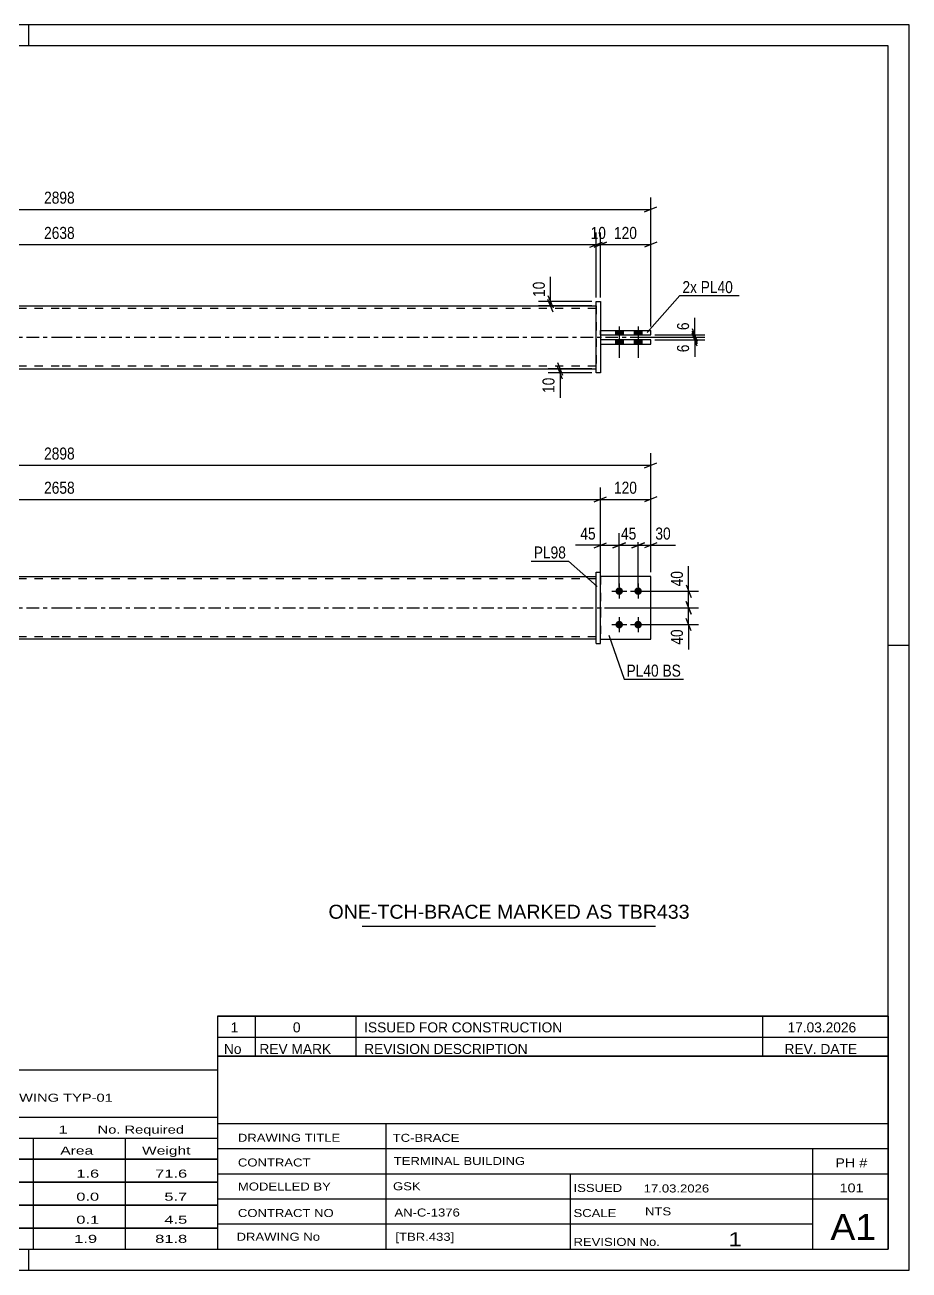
# Model space of a CAD drawing. Header units: millimetres. Extents: x 0 to 420, y 0 to 297.
# Drawn here: x 209.1 to 420, y 0 to 297 of the extents above; entities that cross this region are included whole.
import ezdxf

# ---------------------------------------------------------------- set-up
doc = ezdxf.new("R2010")
doc.units = ezdxf.units.MM
doc.linetypes.add('DXK_LINE_DOT2', pattern=[3.9198, 1.9599, -1.9599])
doc.linetypes.add('DXK_LINE_DOT3', pattern=[5.9187, 2.979, -0.9799, 0.9799, -0.9799])
doc.styles.add('Arial', font='ARIAL.TTF', dxfattribs={"height": 0.2})
doc.styles.add('Arial Narrow', font='ARIALN.TTF', dxfattribs={"height": 0.2})

# ---------------------------------------------------------------- blocks, each defined once
blk = doc.blocks.new('Unknown-580574576-1163')
at = {"color": 5, "linetype": 'Continuous'}
for p, q in [((420, 297), (0, 297)), ((210, 292), (210, 297)), ((420, 0), (420, 297)), ((415, 292), (5, 292)), ((415, 5), (415, 292)), ((420, 149), (415, 149)), ((5, 5), (415, 5)), ((210, 0), (210, 5)), ((0, 0), (420, 0))]:
    blk.add_line(p, q, dxfattribs=at)
blk = doc.blocks.new('Bolt-580574576-1736 - 1733')
at = {"linetype": 'Continuous'}
for points in [[(350.85, 162.85, -1), (350.85, 161.05, -1)], [(355.35, 162.85, -1), (355.35, 161.05, -1)], [(350.85, 154.85, -1), (350.85, 153.05, -1)], [(355.35, 154.85, -1), (355.35, 153.05, -1)]]:
    blk.add_hatch(color=1, dxfattribs=at).paths.add_polyline_path(points)
at = {"color": 1, "linetype": 'Continuous'}
for p, q in [((350.85, 163.75), (350.85, 160.15)), ((355.35, 163.75), (355.35, 160.15)), ((349.05, 161.95), (352.65, 161.95)), ((353.55, 161.95), (357.15, 161.95)), ((350.85, 155.75), (350.85, 152.15)), ((355.35, 155.75), (355.35, 152.15)), ((349.05, 153.95), (352.65, 153.95)), ((353.55, 153.95), (357.15, 153.95))]:
    blk.add_line(p, q, dxfattribs=at)
blk = doc.blocks.new('Part-580574576-1741 - 1733')
at = {"color": 2, "linetype": 'Continuous'}
for p, q in [((89.25, 165.45), (217.25, 165.45)), ((217.35, 165.45), (345.35, 165.45)), ((217.25, 150.45), (89.25, 150.45)), ((345.35, 150.45), (217.35, 150.45))]:
    blk.add_line(p, q, dxfattribs=at)
at = {"color": 7, "linetype": 'DXK_LINE_DOT2'}
for p, q in [((89.25, 150.45), (89.25, 165.45)), ((217.25, 164.85), (89.25, 164.85)), ((345.35, 164.85), (217.35, 164.85)), ((345.35, 150.45), (345.35, 165.45)), ((217.25, 151.05), (89.25, 151.05)), ((345.35, 151.05), (217.35, 151.05))]:
    blk.add_line(p, q, dxfattribs=at)
at = {"color": 7, "linetype": 'DXK_LINE_DOT3'}
for p, q in [((79.25, 157.95), (217.25, 157.95)), ((217.35, 157.95), (355.35, 157.95))]:
    blk.add_line(p, q, dxfattribs=at)
blk = doc.blocks.new('Part-580574576-1771 - 1733')
at = {"color": 2, "linetype": 'Continuous'}
for p, q in [((345.35, 149.45), (345.35, 166.45)), ((345.35, 166.45), (346.35, 166.45)), ((346.35, 149.45), (346.35, 166.45)), ((345.35, 149.45), (346.35, 149.45))]:
    blk.add_line(p, q, dxfattribs=at)
blk = doc.blocks.new('Part-580574576-1796 - 1733')
at = {"color": 2, "linetype": 'Continuous'}
for p, q in [((358.35, 165.45), (346.35, 165.45)), ((358.35, 150.45), (358.35, 165.45)), ((346.35, 150.45), (358.35, 150.45))]:
    blk.add_line(p, q, dxfattribs=at)
at = {"color": 7, "linetype": 'DXK_LINE_DOT2'}
blk.add_line((346.35, 165.45), (346.35, 150.45), dxfattribs=at)
blk = doc.blocks.new('Part-580574576-1801 - 1733')
at = {"color": 7, "linetype": 'DXK_LINE_DOT2'}
for p, q in [((358.35, 165.45), (346.35, 165.45)), ((346.35, 165.45), (346.35, 150.45)), ((358.35, 150.45), (358.35, 165.45)), ((346.35, 150.45), (358.35, 150.45))]:
    blk.add_line(p, q, dxfattribs=at)
blk = doc.blocks.new('Part-580574576-1418 - 1390')
at = {"color": 2, "linetype": 'Continuous'}
for p, q in [((346.35, 224.09), (358.35, 224.09)), ((346.35, 223.09), (358.35, 223.09)), ((358.35, 223.09), (358.35, 224.09))]:
    blk.add_line(p, q, dxfattribs=at)
at = {"color": 7, "linetype": 'DXK_LINE_DOT2'}
blk.add_line((346.35, 223.09), (346.35, 224.09), dxfattribs=at)
blk = doc.blocks.new('Part-580574576-1440 - 1390')
at = {"color": 2, "linetype": 'Continuous'}
for p, q in [((89.25, 229.99), (217.25, 229.99)), ((217.35, 229.99), (345.35, 229.99)), ((89.25, 214.99), (217.25, 214.99)), ((217.35, 214.99), (345.35, 214.99))]:
    blk.add_line(p, q, dxfattribs=at)
at = {"color": 7, "linetype": 'DXK_LINE_DOT2'}
for p, q in [((89.25, 214.99), (89.25, 229.99)), ((217.25, 229.39), (89.25, 229.39)), ((345.35, 229.39), (217.35, 229.39)), ((345.35, 229.99), (345.35, 214.99)), ((217.25, 215.59), (89.25, 215.59)), ((345.35, 215.59), (217.35, 215.59))]:
    blk.add_line(p, q, dxfattribs=at)
at = {"color": 7, "linetype": 'DXK_LINE_DOT3'}
for p, q in [((79.25, 222.49), (217.25, 222.49)), ((217.35, 222.49), (355.35, 222.49))]:
    blk.add_line(p, q, dxfattribs=at)
blk = doc.blocks.new('Bolt-580574576-1425 - 1390')
at = {"linetype": 'Continuous'}
for points in [[(351.75, 224.09), (349.95, 224.09), (349.95, 223.09), (351.75, 223.09)], [(351.75, 224.09), (349.95, 224.09), (349.95, 223.09), (351.75, 223.09)], [(356.25, 224.09), (354.45, 224.09), (354.45, 223.09), (356.25, 223.09)], [(356.25, 224.09), (354.45, 224.09), (354.45, 223.09), (356.25, 223.09)], [(351.75, 221.89), (349.95, 221.89), (349.95, 220.89), (351.75, 220.89)], [(351.75, 221.89), (349.95, 221.89), (349.95, 220.89), (351.75, 220.89)], [(356.25, 221.89), (354.45, 221.89), (354.45, 220.89), (356.25, 220.89)], [(356.25, 221.89), (354.45, 221.89), (354.45, 220.89), (356.25, 220.89)]]:
    blk.add_hatch(color=1, dxfattribs=at).paths.add_polyline_path(points)
at = {"color": 1, "linetype": 'Continuous'}
for p, q in [((349.95, 224.09), (349.95, 223.09)), ((349.95, 224.09), (349.95, 223.09)), ((350.85, 225.09), (350.85, 217.59)), ((350.85, 225.09), (350.85, 217.59)), ((351.75, 224.09), (351.75, 223.09)), ((351.75, 224.09), (351.75, 223.09)), ((354.45, 224.09), (354.45, 223.09)), ((354.45, 224.09), (354.45, 223.09)), ((355.35, 225.09), (355.35, 217.59)), ((355.35, 225.09), (355.35, 217.59)), ((356.25, 224.09), (356.25, 223.09)), ((356.25, 224.09), (356.25, 223.09)), ((349.95, 221.89), (349.95, 220.89)), ((349.95, 221.89), (349.95, 220.89)), ((351.75, 221.89), (351.75, 220.89)), ((351.75, 221.89), (351.75, 220.89)), ((354.45, 221.89), (354.45, 220.89)), ((354.45, 221.89), (354.45, 220.89)), ((356.25, 221.89), (356.25, 220.89)), ((356.25, 221.89), (356.25, 220.89))]:
    blk.add_line(p, q, dxfattribs=at)
blk = doc.blocks.new('Part-580574576-1445 - 1390')
at = {"color": 2, "linetype": 'Continuous'}
for p, q in [((358.35, 221.89), (346.35, 221.89)), ((346.35, 220.89), (358.35, 220.89)), ((358.35, 220.89), (358.35, 221.89))]:
    blk.add_line(p, q, dxfattribs=at)
at = {"color": 7, "linetype": 'DXK_LINE_DOT2'}
blk.add_line((346.35, 221.89), (346.35, 220.89), dxfattribs=at)
blk = doc.blocks.new('Part-580574576-1446 - 1390')
at = {"color": 2, "linetype": 'Continuous'}
for p, q in [((345.35, 213.99), (345.35, 230.99)), ((345.35, 230.99), (346.35, 230.99)), ((346.35, 230.99), (346.35, 213.99)), ((346.35, 213.99), (345.35, 213.99))]:
    blk.add_line(p, q, dxfattribs=at)
blk = doc.blocks.new('StraightDimension-580574576-1850 - 1733')
at = {"color": 7, "linetype": 'Continuous'}
for p, q in [((76.25, 166.45), (76.25, 194.83)), ((358.35, 166.45), (358.35, 194.83)), ((77.75, 192.58), (74.75, 191.38)), ((76.25, 191.98), (358.35, 191.98)), ((356.85, 191.38), (359.85, 192.58))]:
    blk.add_line(p, q, dxfattribs=at)
at = {"color": 0}
blk.add_wipeout([(221.55, 192.73), (221.55, 196.93), (213.04, 196.93), (213.04, 192.73)], dxfattribs=at)
at = {"color": 3, "style": 'Arial Narrow'}
blk.add_text('2898', height=2.863, dxfattribs=at).set_placement((213.64, 193.33))
blk = doc.blocks.new('StraightDimension-580574576-1879 - 1733')
at = {"color": 7, "linetype": 'Continuous'}
for p, q in [((366.79, 163.45), (367.99, 160.45)), ((356.35, 161.95), (369.79, 161.95)), ((367.39, 157.95), (367.39, 161.95)), ((347.35, 157.95), (369.79, 157.95)), ((367.99, 156.45), (366.79, 159.45))]:
    blk.add_line(p, q, dxfattribs=at)
at = {"color": 0}
blk.add_wipeout([(366.64, 167.34), (362.44, 167.34), (362.44, 162.48), (366.64, 162.48)], dxfattribs=at)
at = {"color": 7, "linetype": 'Continuous'}
blk.add_line((367.39, 161.95), (367.39, 167.86), dxfattribs=at)
blk.add_line((367.39, 161.95), (367.39, 167.86), dxfattribs=at)
at = {"color": 3, "style": 'Arial Narrow'}
blk.add_text('40', height=2.863, rotation=90.0002, dxfattribs=at).set_placement((366.04, 163.08))
blk = doc.blocks.new('StraightDimension-580574576-1804 - 1733')
at = {"color": 7, "linetype": 'Continuous'}
for p, q in [((355.35, 162.95), (355.35, 175.74)), ((358.35, 166.45), (358.35, 175.74)), ((353.85, 172.29), (356.85, 173.49)), ((355.35, 172.89), (358.35, 172.89)), ((359.85, 173.49), (356.85, 172.29))]:
    blk.add_line(p, q, dxfattribs=at)
at = {"color": 0}
blk.add_wipeout([(363.73, 173.64), (363.73, 177.84), (358.87, 177.84), (358.87, 173.64)], dxfattribs=at)
at = {"color": 7, "linetype": 'Continuous'}
blk.add_line((358.35, 172.89), (364.25, 172.89), dxfattribs=at)
blk.add_line((358.35, 172.89), (364.25, 172.89), dxfattribs=at)
at = {"color": 3, "style": 'Arial Narrow'}
blk.add_text('30', height=2.863, dxfattribs=at).set_placement((359.47, 174.24))
blk = doc.blocks.new('StraightDimension-580574576-1820 - 1733')
at = {"color": 7, "linetype": 'Continuous'}
for p, q in [((350.85, 162.95), (350.85, 175.74)), ((355.35, 162.95), (355.35, 175.74)), ((349.35, 172.29), (352.35, 173.49)), ((350.85, 172.89), (355.35, 172.89)), ((356.85, 173.49), (353.85, 172.29))]:
    blk.add_line(p, q, dxfattribs=at)
at = {"color": 0}
blk.add_wipeout([(355.52, 173.64), (355.52, 177.84), (350.67, 177.84), (350.67, 173.64)], dxfattribs=at)
at = {"color": 3, "style": 'Arial Narrow'}
blk.add_text('45', height=2.863, dxfattribs=at).set_placement((351.27, 174.24))
blk = doc.blocks.new('StraightDimension-580574576-1833 - 1733')
at = {"color": 7, "linetype": 'Continuous'}
for p, q in [((346.35, 166.45), (346.35, 175.74)), ((350.85, 162.95), (350.85, 175.74)), ((344.85, 172.29), (347.85, 173.49)), ((346.35, 172.89), (350.85, 172.89)), ((352.35, 173.49), (349.35, 172.29))]:
    blk.add_line(p, q, dxfattribs=at)
at = {"color": 0}
blk.add_wipeout([(345.82, 173.64), (345.82, 177.84), (340.97, 177.84), (340.97, 173.64)], dxfattribs=at)
at = {"color": 7, "linetype": 'Continuous'}
blk.add_line((346.35, 172.89), (340.44, 172.89), dxfattribs=at)
blk.add_line((346.35, 172.89), (340.44, 172.89), dxfattribs=at)
at = {"color": 3, "style": 'Arial Narrow'}
blk.add_text('45', height=2.863, dxfattribs=at).set_placement((341.57, 174.24))
blk = doc.blocks.new('StraightDimension-580574576-1870 - 1733')
at = {"color": 7, "linetype": 'Continuous'}
for p, q in [((347.35, 157.95), (369.79, 157.95)), ((366.79, 159.45), (367.99, 156.45)), ((367.39, 153.95), (367.39, 157.95)), ((367.99, 152.45), (366.79, 155.45)), ((356.35, 153.95), (369.79, 153.95))]:
    blk.add_line(p, q, dxfattribs=at)
at = {"color": 0}
blk.add_wipeout([(366.64, 153.43), (362.44, 153.43), (362.44, 148.57), (366.64, 148.57)], dxfattribs=at)
at = {"color": 7, "linetype": 'Continuous'}
blk.add_line((367.39, 153.95), (367.39, 148.05), dxfattribs=at)
blk.add_line((367.39, 153.95), (367.39, 148.05), dxfattribs=at)
at = {"color": 3, "style": 'Arial Narrow'}
blk.add_text('40', height=2.863, rotation=90.0002, dxfattribs=at).set_placement((366.04, 149.17))
blk = doc.blocks.new('StraightDimension-580574576-1889 - 1733')
at = {"color": 7, "linetype": 'Continuous'}
for p, q in [((344.85, 183.23), (347.85, 184.43)), ((346.35, 166.45), (346.35, 186.68)), ((359.85, 184.43), (356.85, 183.23)), ((358.35, 166.45), (358.35, 186.68)), ((346.35, 183.83), (358.35, 183.83))]:
    blk.add_line(p, q, dxfattribs=at)
at = {"color": 0}
blk.add_wipeout([(355.69, 184.58), (355.69, 188.78), (349, 188.78), (349, 184.58)], dxfattribs=at)
at = {"color": 3, "style": 'Arial Narrow'}
blk.add_text('120', height=2.863, dxfattribs=at).set_placement((349.6, 185.18))
blk = doc.blocks.new('StraightDimension-580574576-1908 - 1733')
at = {"color": 7, "linetype": 'Continuous'}
for p, q in [((89.75, 184.43), (86.75, 183.23)), ((88.25, 158.95), (88.25, 186.68)), ((344.85, 183.23), (347.85, 184.43)), ((346.35, 166.45), (346.35, 186.68)), ((88.25, 183.83), (346.35, 183.83))]:
    blk.add_line(p, q, dxfattribs=at)
at = {"color": 0}
blk.add_wipeout([(221.55, 184.58), (221.55, 188.78), (213.04, 188.78), (213.04, 184.58)], dxfattribs=at)
at = {"color": 3, "style": 'Arial Narrow'}
blk.add_text('2658', height=2.863, dxfattribs=at).set_placement((213.64, 185.18))
blk = doc.blocks.new('StraightDimension-580574576-1645 - 1390')
at = {"color": 7, "linetype": 'Continuous'}
for p, q in [((359.35, 223.09), (371.25, 223.09)), ((368.25, 224.59), (369.45, 221.59)), ((369.45, 220.99), (368.25, 223.99)), ((368.85, 222.49), (368.85, 223.09)), ((354.1, 222.49), (371.25, 222.49))]:
    blk.add_line(p, q, dxfattribs=at)
at = {"color": 0}
blk.add_wipeout([(368.1, 226.64), (363.9, 226.64), (363.9, 223.61), (368.1, 223.61)], dxfattribs=at)
at = {"color": 7, "linetype": 'Continuous'}
blk.add_line((368.85, 223.09), (368.85, 227.17), dxfattribs=at)
blk.add_line((368.85, 223.09), (368.85, 227.17), dxfattribs=at)
at = {"color": 3, "style": 'Arial Narrow'}
blk.add_text('6', height=2.86, rotation=90.0002, dxfattribs=at).set_placement((367.5, 224.21))
blk = doc.blocks.new('StraightDimension-580574576-1533 - 1390')
at = {"color": 7, "linetype": 'Continuous'}
for p, q in [((344.35, 214.99), (333.9, 214.99)), ((344.35, 213.99), (333.9, 213.99)), ((336.15, 216.49), (337.35, 213.49)), ((337.35, 212.49), (336.15, 215.49)), ((336.75, 213.99), (336.75, 214.99))]:
    blk.add_line(p, q, dxfattribs=at)
at = {"color": 0}
blk.add_wipeout([(336, 213.46), (331.8, 213.46), (331.8, 208.61), (336, 208.61)], dxfattribs=at)
at = {"color": 7, "linetype": 'Continuous'}
blk.add_line((336.75, 213.99), (336.75, 208.08), dxfattribs=at)
blk.add_line((336.75, 213.99), (336.75, 208.08), dxfattribs=at)
at = {"color": 3, "style": 'Arial Narrow'}
blk.add_text('10', height=2.863, rotation=90.0002, dxfattribs=at).set_placement((335.4, 209.21))
blk = doc.blocks.new('StraightDimension-580574576-1547 - 1390')
at = {"color": 7, "linetype": 'Continuous'}
for p, q in [((333.85, 232.49), (335.05, 229.49)), ((344.35, 230.99), (331.6, 230.99)), ((344.35, 229.99), (331.6, 229.99)), ((335.05, 228.49), (333.85, 231.49)), ((334.45, 229.99), (334.45, 230.99))]:
    blk.add_line(p, q, dxfattribs=at)
at = {"color": 0}
blk.add_wipeout([(333.7, 236.37), (329.5, 236.37), (329.5, 231.51), (333.7, 231.51)], dxfattribs=at)
at = {"color": 7, "linetype": 'Continuous'}
blk.add_line((334.45, 230.99), (334.45, 236.89), dxfattribs=at)
blk.add_line((334.45, 230.99), (334.45, 236.89), dxfattribs=at)
at = {"color": 3, "style": 'Arial Narrow'}
blk.add_text('10', height=2.863, rotation=90.0002, dxfattribs=at).set_placement((333.1, 232.11))
blk = doc.blocks.new('StraightDimension-580574576-1562 - 1390')
at = {"color": 7, "linetype": 'Continuous'}
for p, q in [((76.25, 225.09), (76.25, 255.86)), ((358.35, 225.09), (358.35, 255.86)), ((77.75, 253.61), (74.75, 252.41)), ((76.25, 253.01), (358.35, 253.01)), ((356.85, 252.41), (359.85, 253.61))]:
    blk.add_line(p, q, dxfattribs=at)
at = {"color": 0}
blk.add_wipeout([(221.55, 253.76), (221.55, 257.96), (213.04, 257.96), (213.04, 253.76)], dxfattribs=at)
at = {"color": 3, "style": 'Arial Narrow'}
blk.add_text('2898', height=2.863, dxfattribs=at).set_placement((213.64, 254.36))
blk = doc.blocks.new('StraightDimension-580574576-1573 - 1390')
at = {"color": 7, "linetype": 'Continuous'}
for p, q in [((345.35, 231.99), (345.35, 247.45)), ((346.35, 231.99), (346.35, 247.45)), ((343.85, 244), (346.85, 245.2)), ((347.85, 245.2), (344.85, 244)), ((345.35, 244.6), (346.35, 244.6))]:
    blk.add_line(p, q, dxfattribs=at)
at = {"color": 0}
blk.add_wipeout([(348.27, 245.35), (348.27, 249.55), (343.42, 249.55), (343.42, 245.35)], dxfattribs=at)
at = {"color": 3, "style": 'Arial Narrow'}
blk.add_text('10', height=2.863, dxfattribs=at).set_placement((344.02, 245.95))
blk = doc.blocks.new('StraightDimension-580574576-1583 - 1390')
at = {"color": 7, "linetype": 'Continuous'}
for p, q in [((89.25, 231.99), (89.25, 247.45)), ((345.35, 231.99), (345.35, 247.45)), ((90.75, 245.2), (87.75, 244)), ((89.25, 244.6), (345.35, 244.6)), ((343.85, 244), (346.85, 245.2))]:
    blk.add_line(p, q, dxfattribs=at)
at = {"color": 0}
blk.add_wipeout([(221.55, 245.35), (221.55, 249.55), (213.04, 249.55), (213.04, 245.35)], dxfattribs=at)
at = {"color": 3, "style": 'Arial Narrow'}
blk.add_text('2638', height=2.863, dxfattribs=at).set_placement((213.64, 245.95))
blk = doc.blocks.new('StraightDimension-580574576-1613 - 1390')
at = {"color": 7, "linetype": 'Continuous'}
for p, q in [((346.35, 231.99), (346.35, 247.45)), ((358.35, 225.09), (358.35, 247.45)), ((344.85, 244), (347.85, 245.2)), ((346.35, 244.6), (358.35, 244.6)), ((359.85, 245.2), (356.85, 244))]:
    blk.add_line(p, q, dxfattribs=at)
at = {"color": 0}
blk.add_wipeout([(355.69, 245.35), (355.69, 249.55), (349, 249.55), (349, 245.35)], dxfattribs=at)
at = {"color": 3, "style": 'Arial Narrow'}
blk.add_text('120', height=2.863, dxfattribs=at).set_placement((349.6, 245.95))
blk = doc.blocks.new('StraightDimension-580574576-1656 - 1390')
at = {"color": 7, "linetype": 'Continuous'}
for p, q in [((368.25, 223.99), (369.45, 220.99)), ((369.45, 220.39), (368.25, 223.39)), ((354.1, 222.49), (371.25, 222.49)), ((359.35, 221.89), (371.25, 221.89)), ((368.85, 221.89), (368.85, 222.49))]:
    blk.add_line(p, q, dxfattribs=at)
at = {"color": 0}
blk.add_wipeout([(368.1, 221.36), (363.9, 221.36), (363.9, 218.33), (368.1, 218.33)], dxfattribs=at)
at = {"color": 7, "linetype": 'Continuous'}
blk.add_line((368.85, 221.89), (368.85, 217.81), dxfattribs=at)
blk.add_line((368.85, 221.89), (368.85, 217.81), dxfattribs=at)
at = {"color": 3, "style": 'Arial Narrow'}
blk.add_text('6', height=2.86, rotation=90.0002, dxfattribs=at).set_placement((367.5, 218.93))
blk = doc.blocks.new('Unknown-580574576-3681')
at = {"color": 7, "linetype": 'Continuous'}
for p, q in [((255, 51.05), (255, 5)), ((255, 51.05), (415, 51.05)), ((415, 51), (415, 5)), ((255, 35), (415, 35)), ((295.14, 35), (295.14, 5)), ((255, 29), (415, 29)), ((397, 5.05), (397, 29.05)), ((255, 23), (415, 23)), ((339.14, 23), (339.14, 5)), ((255, 17), (415, 17)), ((255, 11), (397, 11)), ((255, 5), (415, 5))]:
    blk.add_line(p, q, dxfattribs=at)
at = {"color": 7, "style": 'Arial Narrow'}
for s, height, width, p in [('DRAWING TITLE', 1.9089, 1.425378, (259.88, 30.61)), ('TC-BRACE', 1.909, 1.425378, (296.81, 30.59)), ('TERMINAL BUILDING', 1.9089, 1.425378, (297.06, 25.07)), ('CONTRACT', 1.909, 1.425378, (259.88, 24.71)), ('MODELLED BY', 1.9089, 1.425378, (259.88, 18.98)), ('GSK', 1.909, 1.425378, (296.88, 19.04)), ('ISSUED', 1.909, 1.425378, (339.94, 18.64)), ('17.03.2026', 1.909, 1.425378, (356.69, 18.52)), ('CONTRACT NO', 1.9089, 1.425378, (259.88, 12.66)), ('AN-C-1376', 1.909, 1.425378, (297.23, 12.78)), ('SCALE', 1.909, 1.425378, (339.94, 12.65)), ('A1', 6.204, 1.25, (401.24, 7.2)), ('DRAWING No', 1.909, 1.425378, (259.56, 7)), ('[TBR.433]', 1.909, 1.425378, (297.46, 6.99)), ('1', 3.34, 1.5, (376.91, 5.68)), ('REVISION No.', 1.9089, 1.425378, (339.94, 5.77))]:
    blk.add_text(s, height=height, dxfattribs=dict(at, width=width)).set_placement(p)
at = {"color": 7, "linetype": 'Continuous', "style": 'Arial Narrow'}
for s, height, width, p in [('PH #', 2.1, 1.42538, (402.4, 24.55)), ('101', 2.1, 1.42538, (403.41, 18.55)), ('NTS', 1.909, 1.425378, (357, 13.05))]:
    blk.add_text(s, height=height, dxfattribs=dict(at, width=width)).set_placement(p)
blk = doc.blocks.new('Unknown-580574576-3682')
at = {"color": 7, "linetype": 'Continuous'}
for p, q in [((255, 60.55), (415, 60.55)), ((415, 60.55), (255, 60.55)), ((255, 60.55), (255, 55.55)), ((264, 60.55), (264, 55.55)), ((288, 60.55), (288, 55.55)), ((385, 60.55), (385, 55.55)), ((415, 60.55), (415, 55.55)), ((255, 55.55), (415, 55.55)), ((255, 55.55), (255, 51.05)), ((255, 55.55), (415, 55.55)), ((264, 55.55), (264, 51.05)), ((288, 55.55), (288, 51.05)), ((385, 55.55), (385, 51.05)), ((415, 55.55), (415, 51.05)), ((415, 51.05), (255, 51.05))]:
    blk.add_line(p, q, dxfattribs=at)
at = {"color": 7, "linetype": 'Continuous', "style": 'Arial Narrow'}
for s, height, width, p in [('1', 2.39, 1.196471, (258.16, 56.7)), ('0', 2.39, 1.196471, (273, 56.7)), ('ISSUED FOR CONSTRUCTION', 2.3861, 1.196471, (290, 56.7)), ('17.03.2026', 2.386, 1.196471, (391, 56.7)), ('No', 2.386, 1.2, (256.54, 51.55)), ('REV MARK', 2.386, 1.2, (265, 51.55)), ('REVISION DESCRIPTION', 2.3861, 1.2, (290, 51.55)), ('REV. DATE', 2.386, 1.2, (390.28, 51.55))]:
    blk.add_text(s, height=height, dxfattribs=dict(at, width=width)).set_placement(p)
blk = doc.blocks.new('Unknown-580574576-3683')
at = {"color": 7, "linetype": 'Continuous'}
for p, q in [((95, 47.75), (255, 47.75)), ((95, 36.5), (95, 47.75)), ((255, 47.75), (255, 36.5)), ((95, 36.5), (255, 36.5)), ((95, 36.5), (95, 31.5)), ((255, 36.5), (255, 31.5)), ((95, 31.5), (255, 31.5)), ((95, 31.5), (95, 26.5)), ((119, 31.5), (119, 26.5)), ((154.5, 31.5), (154.5, 26.5)), ((180.5, 31.5), (180.5, 26.5)), ((193.5, 31.5), (193.5, 26.5)), ((211, 31.5), (211, 26.5)), ((233, 31.5), (233, 26.5)), ((255, 31.5), (255, 26.5)), ((95, 26.5), (255, 26.5)), ((95, 26.45), (95, 21.05)), ((95, 26.45), (255, 26.45)), ((119, 26.5), (119, 21)), ((154.5, 26.5), (154.5, 21)), ((180.5, 26.5), (180.5, 21)), ((193.5, 26.5), (193.5, 21)), ((211, 26.5), (211, 21)), ((233, 26.5), (233, 21)), ((255, 26.45), (255, 21.05)), ((95, 21.05), (255, 21.05)), ((95, 20.95), (95, 15.55)), ((95, 20.95), (255, 20.95)), ((119, 21), (119, 15.5)), ((154.5, 21), (154.5, 15.5)), ((180.5, 21), (180.5, 15.5)), ((193.5, 21), (193.5, 15.5)), ((211, 21), (211, 15.5)), ((233, 21), (233, 15.5)), ((255, 20.95), (255, 15.55)), ((95, 15.55), (255, 15.55)), ((95, 15.45), (95, 10.05)), ((95, 15.45), (255, 15.45)), ((119, 15.5), (119, 10)), ((154.5, 15.5), (154.5, 10)), ((180.5, 15.5), (180.5, 10)), ((193.5, 15.5), (193.5, 10)), ((211, 15.5), (211, 10)), ((233, 15.5), (233, 10)), ((255, 15.45), (255, 10.05)), ((95, 10.05), (255, 10.05)), ((95, 10), (255, 10)), ((95, 10), (95, 5)), ((211, 10), (211, 5)), ((233, 10), (233, 5)), ((255, 10), (255, 5)), ((95, 5), (255, 5))]:
    blk.add_line(p, q, dxfattribs=at)
at = {"color": 7, "style": 'Arial Narrow'}
for s, height, width, p in [('GENERAL NOTES & WELD DETAILS :', 2.8633, 1.4, (96.15, 40.06)), ('REFER TYP DRAWING TYP-01', 1.9089, 1.6, (179.7, 40.16)), ("MATERIAL LIST FOR ASSEMBLY MK'D", 1.9089, 1.6, (96.15, 32.56)), ('TBR433', 1.909, 1.794707, (187.59, 32.47)), ('1', 1.91, 1.794707, (217.08, 32.56)), ('No. Required', 1.9089, 1.6, (226.41, 32.56)), ('Mark', 1.909, 1.7, (96.34, 27.5)), ('Profile', 1.909, 1.7, (129.41, 27.5)), ('Material', 1.909, 1.7, (159.54, 27.56)), ('No.', 1.909, 1.7, (184.5, 27.56)), ('Length', 1.909, 1.7, (195, 27.56)), ('Area', 1.909, 1.7, (217.5, 27.56)), ('Weight', 1.909, 1.7, (237, 27.56))]:
    blk.add_text(s, height=height, dxfattribs=dict(at, width=width)).set_placement(p)
at = {"color": 7, "linetype": 'Continuous', "style": 'Arial Narrow'}
for s, height, width, p in [('TBR433', 1.909, 1.794707, (96.5, 22.06)), ('SHS150*6', 1.909, 1.794707, (121, 22.06)), ('E350', 1.909, 1.794707, (160.74, 22.06)), ('1', 1.91, 1.794707, (184.86, 22.06)), ('2638', 1.909, 1.794707, (197.58, 22.06)), ('1.6', 1.909, 1.794707, (221.32, 22.06)), ('71.6', 1.909, 1.794707, (240.14, 22.06)), ('PL40', 1.909, 1.794707, (96.5, 16.56)), ('PL10*120', 1.909, 1.794707, (121, 16.56)), ('E350', 1.909, 1.794707, (160.74, 16.56)), ('4', 1.91, 1.794707, (184.86, 16.56)), ('150', 1.909, 1.794707, (199.77, 16.56)), ('0.0', 1.909, 1.794707, (221.32, 16.56)), ('5.7', 1.909, 1.794707, (242.33, 16.56)), ('PL98', 1.909, 1.794707, (96.5, 11.06)), ('PL10*170', 1.909, 1.794707, (121, 11.06)), ('E350', 1.909, 1.794707, (160.74, 11.06)), ('2', 1.91, 1.794707, (184.86, 11.06)), ('170', 1.909, 1.794707, (199.77, 11.06)), ('0.1', 1.909, 1.794707, (221.32, 11.06)), ('4.5', 1.909, 1.794707, (242.33, 11.06)), ('Total', 1.909, 1.7, (197.33, 6.5)), ('1.9', 1.909, 1.794707, (220.83, 6.5)), ('81.8', 1.909, 1.794707, (240.14, 6.5))]:
    blk.add_text(s, height=height, dxfattribs=dict(at, width=width)).set_placement(p)
blk = doc.blocks.new('Unknown-580574576-3684')
at = {"color": 7, "linetype": 'Continuous'}
blk.add_line((289.5, 82.05), (359.5, 82.05), dxfattribs=at)
at = {"color": 7, "style": 'Arial'}
blk.add_text('ONE-TCH-BRACE MARKED AS TBR433', height=3.3428, dxfattribs=at).set_placement((281.49, 83.8))
blk = doc.blocks.new('Mark-580574576-1767 - 1733')
at = {"color": 0}
blk.add_wipeout([(338.14, 169.73), (338.14, 172.73), (330.46, 172.73), (330.46, 169.73)], dxfattribs=at)
blk.add_wipeout([(338.14, 169.73), (338.14, 172.73), (330.46, 172.73), (330.46, 169.73)], dxfattribs=at)
at = {"color": 30, "linetype": 'Continuous'}
for p in [(329.86, 169.13), (345.58, 163.03)]:
    blk.add_line(p, (338.74, 169.13), dxfattribs=at)
at = {"color": 3, "style": 'Arial Narrow'}
blk.add_text('PL98', height=2.863, dxfattribs=at).set_placement((330.46, 169.73))
blk = doc.blocks.new('MarkSet-580574576-2045 - 1733')
at = {"color": 0}
blk.add_wipeout([(360.27, 141.55), (360.27, 144.55), (352.59, 144.55), (352.59, 141.55)], dxfattribs=at)
blk.add_wipeout([(360.27, 141.55), (360.27, 144.55), (352.59, 144.55), (352.59, 141.55)], dxfattribs=at)
at = {"color": 30, "linetype": 'Continuous'}
blk.add_line((348.35, 151.42), (351.99, 140.95), dxfattribs=at)
at = {"color": 0}
blk.add_wipeout([(365.55, 141.55), (365.55, 144.55), (361.17, 144.55), (361.17, 141.55)], dxfattribs=at)
blk.add_wipeout([(365.55, 141.55), (365.55, 144.55), (361.17, 144.55), (361.17, 141.55)], dxfattribs=at)
at = {"color": 30, "linetype": 'Continuous'}
blk.add_line((351.99, 140.95), (366.15, 140.95), dxfattribs=at)
at = {"color": 3, "style": 'Arial Narrow'}
for s, p in [('PL40', (352.59, 141.55)), ('BS', (361.17, 141.55))]:
    blk.add_text(s, height=2.863, dxfattribs=at).set_placement(p)
blk = doc.blocks.new('MarkSet-580574576-1718 - 1390')
at = {"color": 0}
blk.add_wipeout([(369.39, 233.03), (369.39, 236.03), (365.92, 236.03), (365.92, 233.03)], dxfattribs=at)
blk.add_wipeout([(369.39, 233.03), (369.39, 236.03), (365.92, 236.03), (365.92, 233.03)], dxfattribs=at)
at = {"color": 30, "linetype": 'Continuous'}
blk.add_line((357.55, 223.6), (365.32, 232.43), dxfattribs=at)
at = {"color": 0}
blk.add_wipeout([(377.97, 233.03), (377.97, 236.03), (370.29, 236.03), (370.29, 233.03)], dxfattribs=at)
blk.add_wipeout([(377.97, 233.03), (377.97, 236.03), (370.29, 236.03), (370.29, 233.03)], dxfattribs=at)
at = {"color": 30, "linetype": 'Continuous'}
blk.add_line((365.32, 232.43), (379.47, 232.43), dxfattribs=at)
at = {"color": 3, "style": 'Arial Narrow'}
for s, p in [('2x', (365.92, 233.03)), ('PL40', (370.29, 233.03))]:
    blk.add_text(s, height=2.863, dxfattribs=at).set_placement(p)

msp = doc.modelspace()

# ---------------------------------------------------------------- block references
for name in ['Unknown-580574576-1163', 'Part-580574576-1440 - 1390', 'Part-580574576-1446 - 1390', 'Part-580574576-1418 - 1390', 'Bolt-580574576-1425 - 1390', 'Part-580574576-1445 - 1390', 'Part-580574576-1771 - 1733', 'Part-580574576-1741 - 1733', 'Part-580574576-1796 - 1733', 'Part-580574576-1801 - 1733', 'Bolt-580574576-1736 - 1733', 'Unknown-580574576-3684', 'Unknown-580574576-3682', 'Unknown-580574576-3681', 'Unknown-580574576-3683']:
    msp.add_blockref(name, (0, 0))

# ---------------------------------------------------------------- next in the draw order: block references
for name in ['StraightDimension-580574576-1547 - 1390', 'StraightDimension-580574576-1645 - 1390', 'StraightDimension-580574576-1533 - 1390', 'StraightDimension-580574576-1850 - 1733']:
    msp.add_blockref(name, (0, 0))

# ---------------------------------------------------------------- next in the draw order: block references
for name in ['StraightDimension-580574576-1562 - 1390', 'StraightDimension-580574576-1879 - 1733']:
    msp.add_blockref(name, (0, 0))

# ---------------------------------------------------------------- next in the draw order: block references
for name in ['StraightDimension-580574576-1573 - 1390', 'StraightDimension-580574576-1804 - 1733', 'StraightDimension-580574576-1870 - 1733']:
    msp.add_blockref(name, (0, 0))

# ---------------------------------------------------------------- next in the draw order: block references
for name in ['StraightDimension-580574576-1583 - 1390', 'StraightDimension-580574576-1820 - 1733', 'MarkSet-580574576-2045 - 1733']:
    msp.add_blockref(name, (0, 0))

# ---------------------------------------------------------------- next in the draw order: block references
for name in ['StraightDimension-580574576-1613 - 1390', 'StraightDimension-580574576-1833 - 1733']:
    msp.add_blockref(name, (0, 0))

# ---------------------------------------------------------------- next in the draw order: block references
for name in ['StraightDimension-580574576-1656 - 1390', 'StraightDimension-580574576-1889 - 1733']:
    msp.add_blockref(name, (0, 0))

# ---------------------------------------------------------------- next in the draw order: block references
for name in ['MarkSet-580574576-1718 - 1390', 'StraightDimension-580574576-1908 - 1733']:
    msp.add_blockref(name, (0, 0))

# ---------------------------------------------------------------- next in the draw order: block references
msp.add_blockref('Mark-580574576-1767 - 1733', (0, 0))

doc.saveas('drawing.dxf')
